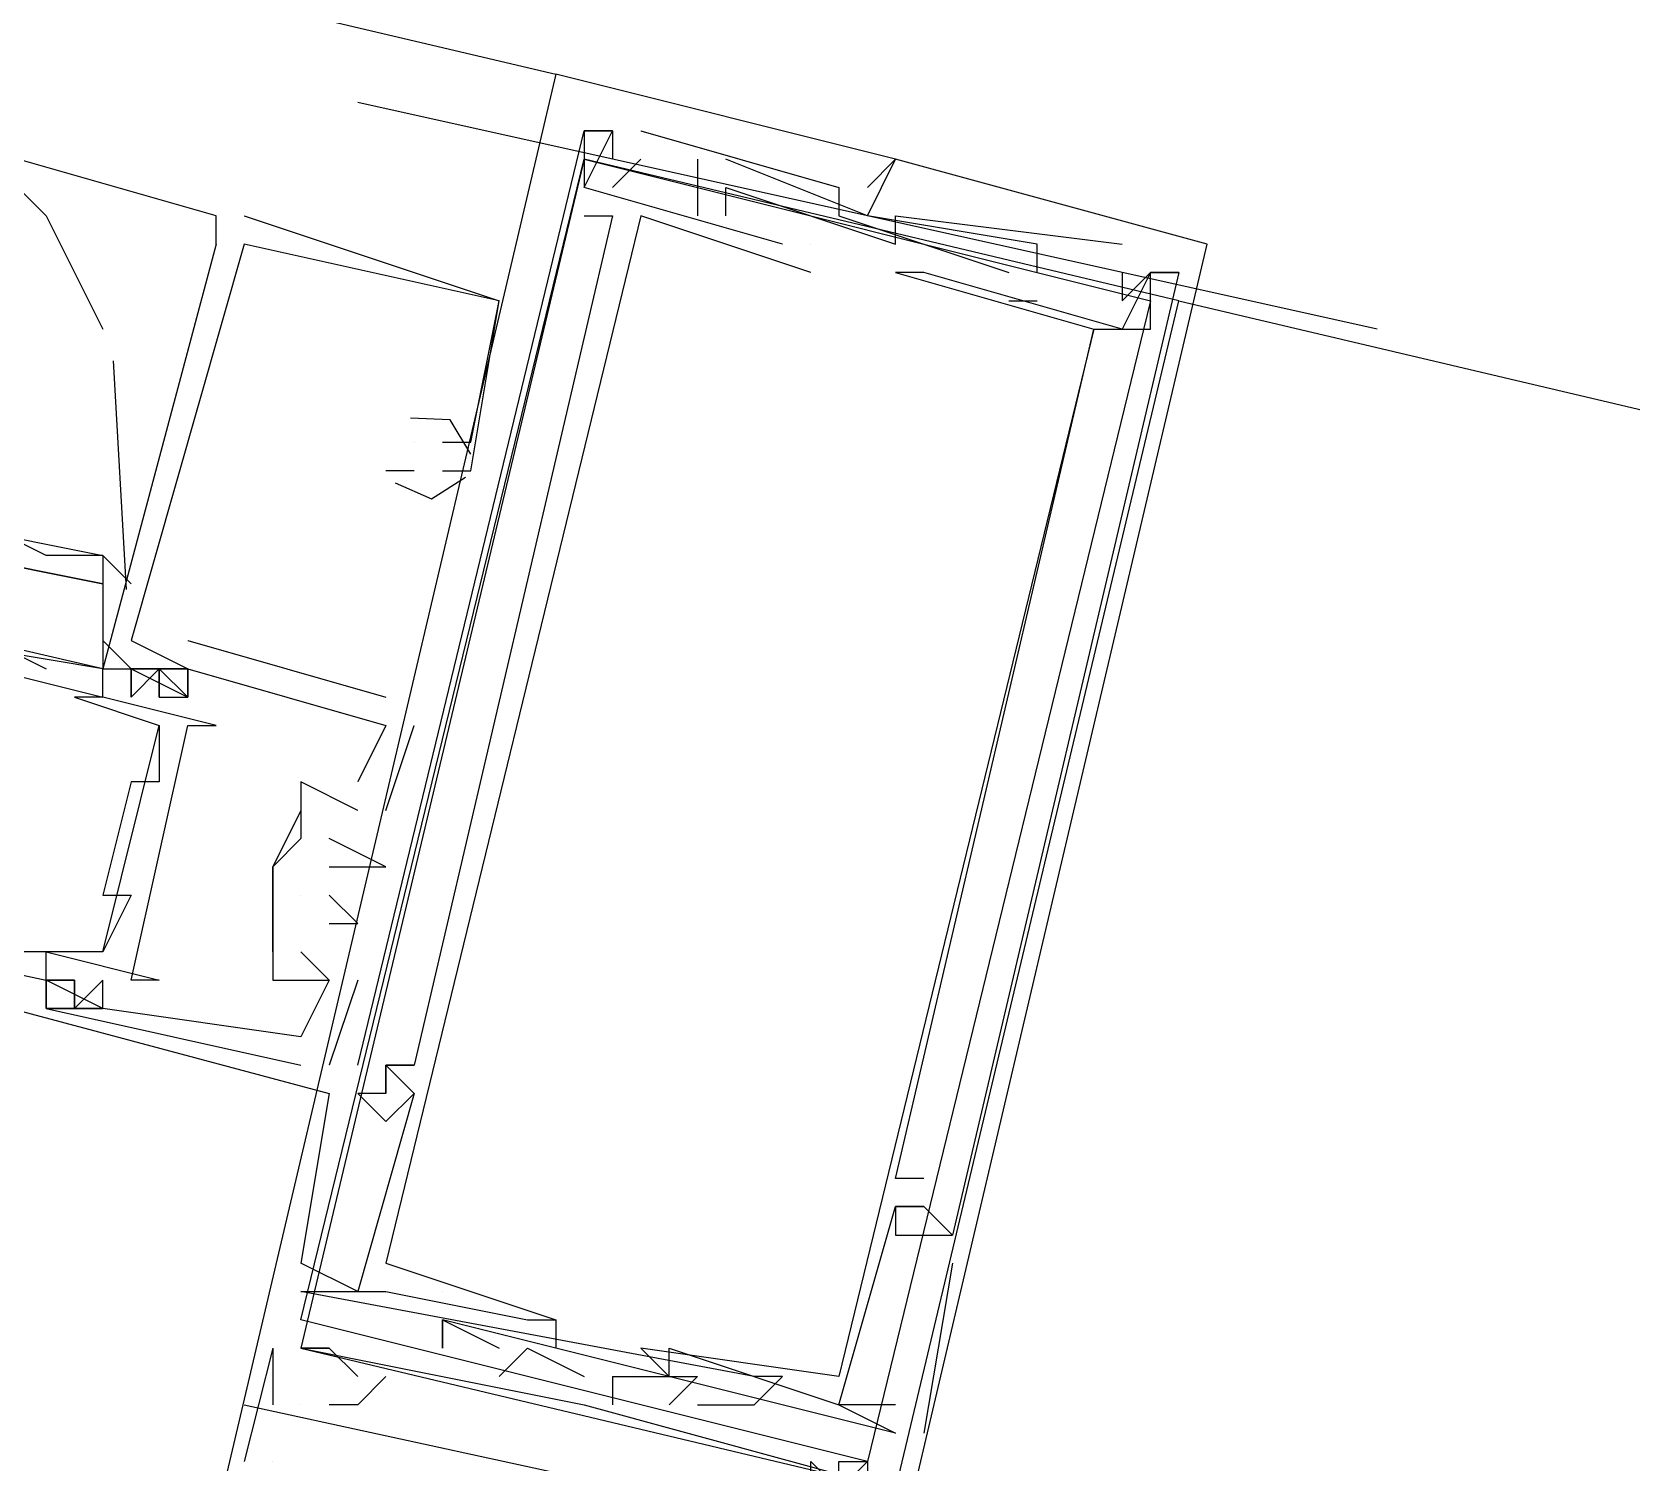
# Model space of a CAD drawing. Header units: feet. Extents: x -84 to 198, y -22 to 181.
# Drawn here: x 116.593 to 117.347, y 93.218 to 93.891 of the extents above; entities that cross this region are included whole.
import ezdxf

# ---------------------------------------------------------------- set-up
doc = ezdxf.new("R2010")
doc.units = ezdxf.units.FT
doc.layers.add('A-LINEA', color=7, linetype='CONTINUOUS')

msp = doc.modelspace()

# ---------------------------------------------------------------- linework, layer by layer
at = {"layer": 'A-LINEA'}
for p, q in [((108.5333, 95.8311), (116.84, 93.8711)), ((116.84, 93.8711), (116.84, 93.8711)), ((116.84, 93.8711), (116.84, 93.8711)), ((116.84, 93.8711), (116.84, 93.8711)), ((117.2267, 93.7511), (116.7467, 93.8578)), ((116.8533, 93.8444), (116.8533, 93.8444)), ((116.8533, 93.8444), (116.8533, 93.8444)), ((116.8533, 93.8444), (116.8533, 93.8444)), ((116.8533, 93.8444), (116.8533, 93.8444)), ((116.8533, 93.8444), (116.8533, 93.8444)), ((116.8533, 93.8444), (116.8533, 93.8444)), ((116.8667, 93.8444), (116.8667, 93.8444)), ((116.8667, 93.8444), (116.8667, 93.8444)), ((116.8667, 93.8444), (116.8667, 93.8444)), ((116.8667, 93.8444), (116.8667, 93.8444)), ((116.8667, 93.8444), (116.8667, 93.8444)), ((116.8667, 93.8444), (116.8667, 93.8444)), ((116.88, 93.8444), (116.88, 93.8444)), ((116.88, 93.8444), (116.88, 93.8444)), ((116.88, 93.8444), (116.88, 93.8444)), ((116.68, 93.8044), (116.5867, 93.8311)), ((116.8533, 93.8311), (116.8533, 93.8311)), ((116.8533, 93.8311), (116.8533, 93.8311)), ((116.8533, 93.8311), (116.8533, 93.8311)), ((116.8667, 93.8178), (116.88, 93.8311)), ((116.8667, 93.8311), (116.8667, 93.8311)), ((116.8667, 93.8178), (116.88, 93.8311)), ((116.8667, 93.8311), (116.8667, 93.8311)), ((116.8667, 93.8178), (116.88, 93.8311)), ((116.8667, 93.8311), (116.8667, 93.8311)), ((116.88, 93.8311), (116.88, 93.8311)), ((116.88, 93.8311), (116.88, 93.8311)), ((116.88, 93.8311), (116.88, 93.8311)), ((116.9067, 93.8311), (116.9067, 93.8044)), ((116.9067, 93.8311), (116.9067, 93.8311)), ((116.9067, 93.8311), (116.9067, 93.8044)), ((116.9067, 93.8311), (116.9067, 93.8311)), ((116.9067, 93.8311), (116.9067, 93.8044)), ((116.9067, 93.8311), (116.9067, 93.8311)), ((116.9867, 93.8044), (116.92, 93.8311)), ((116.92, 93.8311), (116.92, 93.8311)), ((116.9867, 93.8044), (116.92, 93.8311)), ((116.92, 93.8311), (116.92, 93.8311)), ((116.9867, 93.8044), (116.92, 93.8311)), ((116.92, 93.8311), (116.92, 93.8311)), ((117, 93.8311), (117, 93.8311)), ((117, 93.8311), (117, 93.8311)), ((117, 93.8311), (117, 93.8311)), ((117, 93.8311), (117, 93.8311)), ((117, 93.8311), (117, 93.8311)), ((117, 93.8311), (117, 93.8311)), ((116.8533, 93.8178), (116.8533, 93.8178)), ((116.8533, 93.8178), (116.8533, 93.8178)), ((116.8533, 93.8178), (116.8533, 93.8178)), ((116.8533, 93.8178), (116.8533, 93.8178)), ((116.8533, 93.8178), (116.8533, 93.8178)), ((116.8533, 93.8178), (116.8533, 93.8178)), ((116.8667, 93.8178), (116.8667, 93.8178)), ((116.8667, 93.8178), (116.8667, 93.8178)), ((116.8667, 93.8178), (116.8667, 93.8178)), ((116.92, 93.8178), (116.92, 93.8178)), ((116.92, 93.8178), (116.92, 93.8178)), ((116.92, 93.8178), (116.92, 93.8178)), ((116.9733, 93.8178), (116.9733, 93.8178)), ((116.9733, 93.8178), (116.9733, 93.8178)), ((116.9733, 93.8178), (116.9733, 93.8178)), ((116.9867, 93.8178), (116.9867, 93.8178)), ((116.9867, 93.8178), (116.9867, 93.8178)), ((116.9867, 93.8178), (116.9867, 93.8178)), ((116.68, 93.7911), (116.68, 93.8044)), ((116.68, 93.7911), (116.68, 93.8044)), ((116.68, 93.7911), (116.68, 93.8044)), ((116.6933, 93.8044), (116.8133, 93.7644)), ((116.6933, 93.8044), (116.6933, 93.8044)), ((116.6933, 93.8044), (116.8133, 93.7644)), ((116.6933, 93.8044), (116.6933, 93.8044)), ((116.6933, 93.8044), (116.8133, 93.7644)), ((116.6933, 93.8044), (116.6933, 93.8044)), ((116.8533, 93.8044), (116.8533, 93.8044)), ((116.8533, 93.8044), (116.8533, 93.8044)), ((116.8533, 93.8044), (116.8533, 93.8044)), ((116.8667, 93.8044), (116.8667, 93.8044)), ((116.8667, 93.8044), (116.8667, 93.8044)), ((116.8667, 93.8044), (116.8667, 93.8044)), ((116.88, 93.8044), (116.88, 93.8044)), ((116.88, 93.8044), (116.88, 93.8044)), ((116.88, 93.8044), (116.88, 93.8044)), ((116.9067, 93.8044), (116.9067, 93.8044)), ((116.9067, 93.8044), (116.9067, 93.8044)), ((116.9067, 93.8044), (116.9067, 93.8044)), ((116.92, 93.8044), (116.92, 93.8044)), ((116.92, 93.8044), (116.92, 93.8044)), ((116.92, 93.8044), (116.92, 93.8044)), ((116.9733, 93.8044), (116.9733, 93.8044)), ((116.9733, 93.8044), (116.9733, 93.8044)), ((116.9733, 93.8044), (116.9733, 93.8044)), ((116.9867, 93.8044), (116.9867, 93.8044)), ((116.9867, 93.8044), (116.9867, 93.8044)), ((116.9867, 93.8044), (116.9867, 93.8044)), ((116.9867, 93.8044), (116.9867, 93.8044)), ((116.9867, 93.8044), (116.9867, 93.8044)), ((116.9867, 93.8044), (116.9867, 93.8044)), ((117, 93.8044), (117, 93.8044)), ((117, 93.8044), (117, 93.8044)), ((117, 93.8044), (117, 93.8044)), ((116.68, 93.7911), (116.68, 93.7911)), ((116.68, 93.7911), (116.68, 93.7911)), ((116.68, 93.7911), (116.68, 93.7911)), ((116.6933, 93.7911), (116.6933, 93.7911)), ((116.6933, 93.7911), (116.6933, 93.7911)), ((116.6933, 93.7911), (116.6933, 93.7911)), ((116.6933, 93.7911), (116.6933, 93.7911)), ((116.6933, 93.7911), (116.6933, 93.7911)), ((116.6933, 93.7911), (116.6933, 93.7911)), ((116.9467, 93.7911), (116.9467, 93.7911)), ((116.9467, 93.7911), (116.9467, 93.7911)), ((116.9467, 93.7911), (116.9467, 93.7911)), ((116.96, 93.7911), (116.96, 93.7911)), ((116.96, 93.7911), (116.96, 93.7911)), ((116.96, 93.7911), (116.96, 93.7911)), ((116.96, 93.7911), (116.96, 93.7911)), ((116.96, 93.7911), (116.96, 93.7911)), ((116.96, 93.7911), (116.96, 93.7911)), ((117, 93.7911), (117, 93.7911)), ((117, 93.7911), (117, 93.7911)), ((117, 93.7911), (117, 93.7911)), ((117.0667, 93.7911), (117.0667, 93.7911)), ((117.0667, 93.7911), (117.0667, 93.7911)), ((117.0667, 93.7911), (117.0667, 93.7911)), ((117.1067, 93.7911), (117.1067, 93.7911)), ((117.1067, 93.7911), (117.1067, 93.7911)), ((117.1067, 93.7911), (117.1067, 93.7911)), ((117.1467, 93.7911), (117.1467, 93.7911)), ((117.1467, 93.7911), (117.1467, 93.7911)), ((117.1467, 93.7911), (117.1467, 93.7911)), ((116.96, 93.7778), (116.96, 93.7778)), ((116.96, 93.7778), (116.96, 93.7778)), ((116.96, 93.7778), (116.96, 93.7778)), ((117, 93.7778), (117, 93.7778)), ((117, 93.7778), (117, 93.7778)), ((117, 93.7778), (117, 93.7778)), ((117, 93.7778), (117, 93.7778)), ((117, 93.7778), (117, 93.7778)), ((117, 93.7778), (117, 93.7778)), ((117.0133, 93.7778), (117.0133, 93.7778)), ((117.0133, 93.7778), (117.0133, 93.7778)), ((117.0133, 93.7778), (117.0133, 93.7778)), ((117.0133, 93.7778), (117.0133, 93.7778)), ((117.0133, 93.7778), (117.0133, 93.7778)), ((117.0133, 93.7778), (117.0133, 93.7778)), ((117.0533, 93.7778), (117.0533, 93.7778)), ((117.0533, 93.7778), (117.0533, 93.7778)), ((117.0533, 93.7778), (117.0533, 93.7778)), ((117.0667, 93.7778), (117.0667, 93.7778)), ((117.0667, 93.7778), (117.0667, 93.7778)), ((117.0667, 93.7778), (117.0667, 93.7778)), ((117.1067, 93.7778), (117.1067, 93.7778)), ((117.1067, 93.7778), (117.1067, 93.7778)), ((117.1067, 93.7778), (117.1067, 93.7778)), ((117.12, 93.7778), (117.12, 93.7778)), ((117.12, 93.7778), (117.12, 93.7778)), ((117.12, 93.7778), (117.12, 93.7778)), ((117.12, 93.7778), (117.12, 93.7778)), ((117.12, 93.7778), (117.12, 93.7778)), ((117.12, 93.7778), (117.12, 93.7778)), ((117.12, 93.7778), (117.12, 93.7778)), ((117.12, 93.7778), (117.12, 93.7778)), ((117.12, 93.7778), (117.12, 93.7778)), ((117.12, 93.7778), (117.12, 93.7778)), ((117.12, 93.7778), (117.12, 93.7778)), ((117.12, 93.7778), (117.12, 93.7778)), ((117.12, 93.7778), (117.12, 93.7778)), ((117.12, 93.7778), (117.12, 93.7778)), ((117.12, 93.7778), (117.12, 93.7778)), ((117.1333, 93.7778), (117.1333, 93.7778)), ((117.1333, 93.7778), (117.1333, 93.7778)), ((117.1333, 93.7778), (117.1333, 93.7778)), ((117.1333, 93.7778), (117.1333, 93.7778)), ((117.1333, 93.7778), (117.1333, 93.7778)), ((117.1333, 93.7778), (117.1333, 93.7778)), ((117.1333, 93.7778), (117.1333, 93.7778)), ((117.1333, 93.7778), (117.1333, 93.7778)), ((117.1333, 93.7778), (117.1333, 93.7778)), ((116.8133, 93.7644), (116.8133, 93.7644)), ((116.8133, 93.7644), (116.8133, 93.7644)), ((116.8133, 93.7644), (116.8133, 93.7644)), ((116.8133, 93.7644), (116.8133, 93.7644)), ((116.8133, 93.7644), (116.8133, 93.7644)), ((116.8133, 93.7644), (116.8133, 93.7644)), ((117.0533, 93.7644), (117.0667, 93.7644)), ((117.0533, 93.7644), (117.0533, 93.7644)), ((117.0533, 93.7644), (117.0667, 93.7644)), ((117.0533, 93.7644), (117.0533, 93.7644)), ((117.0533, 93.7644), (117.0667, 93.7644)), ((117.0533, 93.7644), (117.0533, 93.7644)), ((117.0667, 93.7644), (117.0667, 93.7644)), ((117.0667, 93.7644), (117.0667, 93.7644)), ((117.0667, 93.7644), (117.0667, 93.7644)), ((117.1067, 93.7644), (117.1067, 93.7644)), ((117.1067, 93.7644), (117.1067, 93.7644)), ((117.1067, 93.7644), (117.1067, 93.7644)), ((117.1333, 93.7644), (121.0933, 92.8311)), ((117.0933, 93.7511), (117.0933, 93.7511)), ((117.0933, 93.7511), (117.0933, 93.7511)), ((117.0933, 93.7511), (117.0933, 93.7511)), ((117.0933, 93.7511), (117.0933, 93.7511)), ((117.0933, 93.7511), (117.0933, 93.7511)), ((117.0933, 93.7511), (117.0933, 93.7511)), ((117.0933, 93.7511), (117.0933, 93.7511)), ((117.0933, 93.7511), (117.0933, 93.7511)), ((117.0933, 93.7511), (117.0933, 93.7511)), ((117.0933, 93.7511), (117.0933, 93.7511)), ((117.0933, 93.7511), (117.0933, 93.7511)), ((117.0933, 93.7511), (117.0933, 93.7511)), ((117.1067, 93.7511), (117.1067, 93.7511)), ((117.1067, 93.7511), (117.1067, 93.7511)), ((117.1067, 93.7511), (117.1067, 93.7511)), ((117.1067, 93.7511), (117.1067, 93.7511)), ((117.1067, 93.7511), (117.1067, 93.7511)), ((117.1067, 93.7511), (117.1067, 93.7511)), ((117.12, 93.7511), (117.12, 93.7511)), ((117.12, 93.7511), (117.12, 93.7511)), ((117.12, 93.7511), (117.12, 93.7511)), ((117.12, 93.7511), (117.12, 93.7511)), ((117.12, 93.7511), (117.12, 93.7511)), ((117.12, 93.7511), (117.12, 93.7511)), ((116.6379, 93.6284), (116.6317, 93.7361)), ((116.7733, 93.6978), (116.7733, 93.6978)), ((116.7733, 93.6978), (116.7733, 93.6978)), ((116.7733, 93.6978), (116.7733, 93.6978)), ((116.7867, 93.6978), (116.7867, 93.6978)), ((116.7867, 93.6978), (116.7867, 93.6978)), ((116.7867, 93.6978), (116.7867, 93.6978)), ((116.8, 93.6978), (116.8, 93.6978)), ((116.8, 93.6978), (116.8, 93.6978)), ((116.8, 93.6978), (116.8, 93.6978)), ((116.7733, 93.6844), (116.76, 93.6844)), ((116.76, 93.6844), (116.76, 93.6844)), ((116.7733, 93.6844), (116.76, 93.6844)), ((116.76, 93.6844), (116.76, 93.6844)), ((116.7733, 93.6844), (116.76, 93.6844)), ((116.76, 93.6844), (116.76, 93.6844)), ((116.7733, 93.6844), (116.7733, 93.6844)), ((116.7733, 93.6844), (116.7733, 93.6844)), ((116.7733, 93.6844), (116.7733, 93.6844)), ((116.7867, 93.6844), (116.7867, 93.6844)), ((116.7867, 93.6844), (116.7867, 93.6844)), ((116.7867, 93.6844), (116.7867, 93.6844)), ((116.8, 93.6844), (116.8, 93.6844)), ((116.8, 93.6844), (116.8, 93.6844)), ((116.8, 93.6844), (116.8, 93.6844)), ((116.64, 93.6311), (116.6267, 93.6444)), ((116.6267, 93.5911), (116.4533, 93.6311)), ((116.6267, 93.5911), (116.5467, 93.6044)), ((116.5733, 93.6044), (116.6, 93.5911)), ((116.64, 93.5911), (116.6267, 93.6044)), ((116.64, 93.6044), (116.64, 93.6044)), ((116.64, 93.6044), (116.64, 93.6044)), ((116.64, 93.6044), (116.64, 93.6044)), ((116.6667, 93.6044), (116.76, 93.5778)), ((116.6667, 93.6044), (116.6667, 93.6044)), ((116.6667, 93.6044), (116.76, 93.5778)), ((116.6667, 93.6044), (116.6667, 93.6044)), ((116.6667, 93.6044), (116.76, 93.5778)), ((116.6667, 93.6044), (116.6667, 93.6044)), ((116.6267, 93.5911), (116.6267, 93.5911)), ((116.6267, 93.5911), (116.6267, 93.5911)), ((116.6267, 93.5911), (116.6267, 93.5911)), ((116.6267, 93.5911), (116.6267, 93.5911)), ((116.64, 93.5911), (116.64, 93.5778)), ((116.64, 93.5911), (116.64, 93.5911)), ((116.64, 93.5911), (116.64, 93.5778)), ((116.64, 93.5911), (116.64, 93.5911)), ((116.64, 93.5911), (116.64, 93.5778)), ((116.64, 93.5911), (116.64, 93.5911)), ((116.6533, 93.5911), (116.6533, 93.5911)), ((116.6533, 93.5911), (116.6533, 93.5911)), ((116.6533, 93.5911), (116.6533, 93.5911)), ((116.6667, 93.5911), (116.6667, 93.5911)), ((116.6667, 93.5911), (116.6667, 93.5911)), ((116.6667, 93.5911), (116.6667, 93.5911)), ((116.6667, 93.5911), (116.6667, 93.5911)), ((116.6667, 93.5911), (116.6667, 93.5911)), ((116.6667, 93.5911), (116.6667, 93.5911)), ((116.6667, 93.5911), (116.6667, 93.5911)), ((116.6667, 93.5911), (116.6667, 93.5911)), ((116.6667, 93.5911), (116.6667, 93.5911)), ((116.6133, 93.5778), (116.6133, 93.5778)), ((116.6267, 93.5778), (116.6267, 93.5778)), ((116.6267, 93.5778), (116.6267, 93.5778)), ((116.6533, 93.5778), (116.6533, 93.5778)), ((116.6533, 93.5778), (116.6533, 93.5778)), ((116.6533, 93.5778), (116.6533, 93.5778)), ((116.6533, 93.5778), (116.6533, 93.5778)), ((116.6533, 93.5778), (116.6533, 93.5778)), ((116.6533, 93.5778), (116.6533, 93.5778)), ((116.6667, 93.5778), (116.6667, 93.5778)), ((116.6667, 93.5778), (116.6667, 93.5778)), ((116.6667, 93.5778), (116.6667, 93.5778)), ((116.6667, 93.5778), (116.6667, 93.5778)), ((116.6667, 93.5778), (116.6667, 93.5778)), ((116.6667, 93.5778), (116.6667, 93.5778)), ((116.76, 93.5778), (116.76, 93.5778)), ((116.76, 93.5778), (116.76, 93.5778)), ((116.76, 93.5778), (116.76, 93.5778)), ((116.6267, 93.4578), (116.6533, 93.5644)), ((116.6267, 93.4578), (116.6533, 93.5644)), ((116.6267, 93.4578), (116.6533, 93.5644)), ((116.6533, 93.5644), (116.6533, 93.5644)), ((116.6667, 93.5644), (116.6667, 93.5644)), ((116.68, 93.5644), (116.68, 93.5644)), ((116.76, 93.5644), (116.76, 93.5644)), ((116.76, 93.5644), (116.76, 93.5644)), ((116.76, 93.5644), (116.76, 93.5644)), ((116.76, 93.5644), (116.76, 93.5644)), ((116.76, 93.5644), (116.76, 93.5644)), ((116.76, 93.5644), (116.76, 93.5644)), ((116.7733, 93.5644), (116.7733, 93.5644)), ((116.7733, 93.5644), (116.7733, 93.5644)), ((116.7733, 93.5644), (116.7733, 93.5644)), ((116.6533, 93.5511), (116.6533, 93.5511)), ((116.64, 93.5378), (116.64, 93.5378)), ((116.6533, 93.5378), (116.6533, 93.5378)), ((116.72, 93.5378), (116.72, 93.5378)), ((116.72, 93.5378), (116.72, 93.5378)), ((116.72, 93.5378), (116.72, 93.5378)), ((116.7467, 93.5378), (116.7467, 93.5378)), ((116.7467, 93.5378), (116.7467, 93.5378)), ((116.7467, 93.5378), (116.7467, 93.5378)), ((116.72, 93.5244), (116.72, 93.5244)), ((116.72, 93.5244), (116.72, 93.5111)), ((116.72, 93.5244), (116.72, 93.5244)), ((116.72, 93.5244), (116.72, 93.5244)), ((116.7467, 93.5244), (116.7467, 93.5244)), ((116.7467, 93.5244), (116.7467, 93.5244)), ((116.7467, 93.5244), (116.7467, 93.5244)), ((116.7467, 93.5244), (116.7467, 93.5244)), ((116.7467, 93.5244), (116.7467, 93.5244)), ((116.7467, 93.5244), (116.7467, 93.5244)), ((116.7467, 93.5244), (116.7467, 93.5244)), ((116.7467, 93.5244), (116.7467, 93.5244)), ((116.7467, 93.5244), (116.7467, 93.5244)), ((116.76, 93.5244), (116.76, 93.5244)), ((116.76, 93.5244), (116.76, 93.5244)), ((116.76, 93.5244), (116.76, 93.5244)), ((116.7333, 93.5111), (116.7333, 93.5111)), ((116.7333, 93.5111), (116.7333, 93.5111)), ((116.7333, 93.5111), (116.7333, 93.5111)), ((116.3333, 93.4978), (116.7333, 93.3911)), ((116.7067, 93.4978), (116.7067, 93.4978)), ((116.7067, 93.4978), (116.7067, 93.4978)), ((116.7067, 93.4978), (116.7067, 93.4978)), ((116.7067, 93.4978), (116.7067, 93.4978)), ((116.7067, 93.4978), (116.7067, 93.4978)), ((116.7333, 93.4978), (116.7333, 93.4978)), ((116.7333, 93.4978), (116.7333, 93.4978)), ((116.7333, 93.4978), (116.7333, 93.4978)), ((116.7467, 93.4978), (116.7467, 93.4978)), ((116.7467, 93.4978), (116.7467, 93.4978)), ((116.7467, 93.4978), (116.7467, 93.4978)), ((116.76, 93.4978), (116.76, 93.4978)), ((116.76, 93.4978), (116.76, 93.4978)), ((116.76, 93.4978), (116.76, 93.4978)), ((116.6267, 93.4844), (116.6267, 93.4844)), ((116.64, 93.4844), (116.64, 93.4844)), ((116.72, 93.4844), (116.72, 93.4844)), ((116.72, 93.4844), (116.72, 93.4844)), ((116.72, 93.4844), (116.72, 93.4844)), ((116.7333, 93.4844), (116.7333, 93.4844)), ((116.7333, 93.4844), (116.7333, 93.4844)), ((116.7333, 93.4844), (116.7333, 93.4844)), ((116.7067, 93.4711), (116.7067, 93.4711)), ((116.7067, 93.4711), (116.7067, 93.4711)), ((116.7067, 93.4711), (116.7067, 93.4711)), ((116.7333, 93.4711), (116.7333, 93.4711)), ((116.7333, 93.4711), (116.7333, 93.4711)), ((116.7333, 93.4711), (116.7333, 93.4711)), ((116.7467, 93.4711), (116.7467, 93.4711)), ((116.7467, 93.4711), (116.7467, 93.4711)), ((116.7467, 93.4711), (116.7467, 93.4711)), ((116.6, 93.4578), (116.6, 93.4578)), ((116.6267, 93.4578), (116.6267, 93.4578)), ((116.72, 93.4578), (116.72, 93.4578)), ((116.72, 93.4578), (116.72, 93.4578)), ((116.72, 93.4578), (116.72, 93.4578)), ((116.6, 93.4444), (116.6, 93.4444)), ((116.6, 93.4444), (116.6, 93.4444)), ((116.6, 93.4444), (116.6, 93.4444)), ((116.6, 93.4444), (116.6, 93.4444)), ((116.6, 93.4444), (116.6, 93.4444)), ((116.6, 93.4444), (116.6, 93.4444)), ((116.6, 93.4444), (116.6, 93.4444)), ((116.6133, 93.4444), (116.6, 93.4444)), ((116.6133, 93.4444), (116.6133, 93.4444)), ((116.6133, 93.4444), (116.6133, 93.4444)), ((116.6133, 93.4444), (116.6133, 93.4444)), ((116.6133, 93.4444), (116.6133, 93.4444)), ((116.6267, 93.4311), (116.6267, 93.4444)), ((116.6267, 93.4311), (116.6267, 93.4444)), ((116.64, 93.4444), (116.64, 93.4444)), ((116.6533, 93.4444), (116.6533, 93.4444)), ((116.7067, 93.4444), (116.7067, 93.4444)), ((116.7067, 93.4444), (116.7067, 93.4444)), ((116.7067, 93.4444), (116.7067, 93.4444)), ((116.72, 93.4444), (116.72, 93.4444)), ((116.72, 93.4444), (116.72, 93.4444)), ((116.72, 93.4444), (116.72, 93.4444)), ((116.7467, 93.4444), (116.7333, 93.4044)), ((116.7333, 93.4444), (116.7333, 93.4444)), ((116.7333, 93.4444), (116.7333, 93.4444)), ((116.7467, 93.4444), (116.7333, 93.4044)), ((116.7333, 93.4444), (116.7333, 93.4444)), ((116.7333, 93.4444), (116.7333, 93.4444)), ((116.7467, 93.4444), (116.7333, 93.4044)), ((116.7333, 93.4444), (116.7333, 93.4444)), ((116.7333, 93.4444), (116.7333, 93.4444)), ((116.7467, 93.4444), (116.7467, 93.4444)), ((116.7467, 93.4444), (116.7467, 93.4444)), ((116.7467, 93.4444), (116.7467, 93.4444)), ((116.6, 93.4311), (116.6, 93.4311)), ((116.6, 93.4311), (116.6, 93.4311)), ((116.6, 93.4311), (116.6, 93.4311)), ((116.6, 93.4311), (116.6, 93.4311)), ((116.6, 93.4311), (116.6, 93.4311)), ((116.6, 93.4311), (116.6, 93.4311)), ((116.6267, 93.4311), (116.6267, 93.4311)), ((116.6267, 93.4311), (116.6267, 93.4311)), ((116.6267, 93.4311), (116.6267, 93.4311)), ((116.6267, 93.4311), (116.6267, 93.4311)), ((116.72, 93.4178), (116.72, 93.4178)), ((116.72, 93.4178), (116.72, 93.4178)), ((116.72, 93.4178), (116.72, 93.4178)), ((116.72, 93.4044), (116.72, 93.4044)), ((116.72, 93.4044), (116.72, 93.4044)), ((116.72, 93.4044), (116.72, 93.4044)), ((116.7333, 93.4044), (116.7333, 93.4044)), ((116.7333, 93.4044), (116.7333, 93.4044)), ((116.7333, 93.4044), (116.7333, 93.4044)), ((116.7467, 93.4044), (116.7467, 93.4044)), ((116.7467, 93.4044), (116.7467, 93.4044)), ((116.7467, 93.4044), (116.7467, 93.4044)), ((116.76, 93.4044), (116.76, 93.4044)), ((116.76, 93.4044), (116.76, 93.4044)), ((116.76, 93.4044), (116.76, 93.4044)), ((116.76, 93.4044), (116.76, 93.4044)), ((116.76, 93.4044), (116.76, 93.4044)), ((116.76, 93.4044), (116.76, 93.4044)), ((116.76, 93.4044), (116.76, 93.4044)), ((116.76, 93.4044), (116.76, 93.4044)), ((116.76, 93.4044), (116.76, 93.4044)), ((116.7733, 93.4044), (116.7733, 93.4044)), ((116.7733, 93.4044), (116.7733, 93.4044)), ((116.7733, 93.4044), (116.7733, 93.4044)), ((116.7333, 93.3911), (116.72, 93.3111)), ((116.7333, 93.3911), (116.72, 93.3111)), ((116.7333, 93.3911), (116.72, 93.3111)), ((116.7333, 93.3911), (116.7333, 93.3911)), ((116.7333, 93.3911), (116.7333, 93.3911)), ((116.7333, 93.3911), (116.7333, 93.3911)), ((116.7467, 93.3911), (116.7467, 93.3911)), ((116.7467, 93.3911), (116.7467, 93.3911)), ((116.7467, 93.3911), (116.7467, 93.3911)), ((116.7467, 93.3911), (116.7467, 93.3911)), ((116.7467, 93.3911), (116.7467, 93.3911)), ((116.7467, 93.3911), (116.7467, 93.3911)), ((116.76, 93.3911), (116.76, 93.3911)), ((116.76, 93.3911), (116.76, 93.3911)), ((116.76, 93.3911), (116.76, 93.3911)), ((116.76, 93.3911), (116.76, 93.3911)), ((116.76, 93.3911), (116.76, 93.3911)), ((116.76, 93.3911), (116.76, 93.3911)), ((116.7733, 93.3911), (116.7733, 93.3911)), ((116.7733, 93.3911), (116.7733, 93.3911)), ((116.7733, 93.3911), (116.7733, 93.3911)), ((116.7733, 93.3911), (116.7733, 93.3911)), ((116.7733, 93.3911), (116.7733, 93.3911)), ((116.7733, 93.3911), (116.7733, 93.3911)), ((116.76, 93.3778), (116.76, 93.3778)), ((116.76, 93.3778), (116.76, 93.3778)), ((116.76, 93.3778), (116.76, 93.3778)), ((117, 93.3511), (117, 93.3511)), ((117.0133, 93.3511), (117, 93.3511)), ((117, 93.3511), (117, 93.3511)), ((117.0133, 93.3511), (117, 93.3511)), ((117, 93.3511), (117, 93.3511)), ((117.0133, 93.3511), (117, 93.3511)), ((117, 93.3511), (117, 93.3511)), ((117.0133, 93.3511), (117, 93.3511)), ((117, 93.3511), (117, 93.3511)), ((117.0133, 93.3511), (117, 93.3511)), ((117, 93.3511), (117, 93.3511)), ((117.0133, 93.3511), (117, 93.3511)), ((117.0133, 93.3511), (117.0133, 93.3511)), ((117.0133, 93.3511), (117.0133, 93.3511)), ((117.0133, 93.3511), (117.0133, 93.3511)), ((117.0133, 93.3511), (117.0133, 93.3511)), ((117.0133, 93.3511), (117.0133, 93.3511)), ((117.0133, 93.3511), (117.0133, 93.3511)), ((117, 93.3378), (117, 93.3378)), ((117, 93.3378), (117, 93.3378)), ((117, 93.3378), (117, 93.3378)), ((117, 93.3378), (117, 93.3378)), ((117, 93.3378), (117, 93.3378)), ((117, 93.3378), (117, 93.3378)), ((117, 93.3378), (117, 93.3378)), ((117, 93.3378), (117, 93.3378)), ((117, 93.3378), (117, 93.3378)), ((117.0133, 93.3378), (117.0133, 93.3378)), ((117.0133, 93.3378), (117.0133, 93.3378)), ((117.0133, 93.3378), (117.0133, 93.3378)), ((117.0133, 93.3378), (117.0133, 93.3378)), ((117.0133, 93.3378), (117.0133, 93.3378)), ((117.0133, 93.3378), (117.0133, 93.3378)), ((117.0133, 93.3378), (117.0133, 93.3378)), ((117.0133, 93.3378), (117.0133, 93.3378)), ((117.0133, 93.3378), (117.0133, 93.3378)), ((117, 93.3244), (117, 93.3244)), ((117, 93.3244), (117, 93.3244)), ((117, 93.3244), (117, 93.3244)), ((117.0267, 93.3244), (117.0267, 93.3244)), ((117.0267, 93.3244), (117.0267, 93.3244)), ((117.0267, 93.3244), (117.0267, 93.3244)), ((117.0267, 93.3244), (117.0267, 93.3244)), ((117.0267, 93.3244), (117.0267, 93.3244)), ((117.0267, 93.3244), (117.0267, 93.3244)), ((116.7467, 93.2978), (116.72, 93.3111)), ((116.72, 93.3111), (116.72, 93.3111)), ((116.72, 93.3111), (116.72, 93.3111)), ((116.7467, 93.2978), (116.72, 93.3111)), ((116.72, 93.3111), (116.72, 93.3111)), ((116.72, 93.3111), (116.72, 93.3111)), ((116.7467, 93.2978), (116.72, 93.3111)), ((116.72, 93.3111), (116.72, 93.3111)), ((116.72, 93.3111), (116.72, 93.3111)), ((116.76, 93.3111), (116.76, 93.3111)), ((116.76, 93.3111), (116.76, 93.3111)), ((116.76, 93.3111), (116.76, 93.3111)), ((117.0267, 93.3111), (117.0133, 93.2311)), ((117.0267, 93.3111), (117.0133, 93.2311)), ((117.0267, 93.3111), (117.0133, 93.2311)), ((117.0267, 93.3111), (117.0267, 93.3111)), ((117.0267, 93.3111), (117.0267, 93.3111)), ((117.0267, 93.3111), (117.0267, 93.3111)), ((116.72, 93.2978), (116.72, 93.2978)), ((116.72, 93.2978), (116.72, 93.2978)), ((116.72, 93.2978), (116.72, 93.2978)), ((116.72, 93.2978), (116.72, 93.2978)), ((116.72, 93.2978), (116.72, 93.2978)), ((116.72, 93.2978), (116.72, 93.2978)), ((116.7467, 93.2978), (116.7467, 93.2978)), ((116.7467, 93.2978), (116.7467, 93.2978)), ((116.7467, 93.2978), (116.7467, 93.2978)), ((116.76, 93.2978), (116.76, 93.2978)), ((116.76, 93.2978), (116.76, 93.2978)), ((116.76, 93.2978), (116.76, 93.2978)), ((116.7867, 93.2978), (116.7867, 93.2978)), ((116.7867, 93.2978), (116.7867, 93.2978)), ((116.7867, 93.2978), (116.7867, 93.2978)), ((116.7867, 93.2978), (116.7867, 93.2978)), ((116.7867, 93.2978), (116.7867, 93.2978)), ((116.7867, 93.2978), (116.7867, 93.2978)), ((117, 93.2311), (116.7867, 93.2844)), ((116.7867, 93.2844), (116.7867, 93.2844)), ((116.7867, 93.2844), (116.7867, 93.2844)), ((116.7867, 93.2844), (116.7867, 93.2844)), ((117, 93.2311), (116.7867, 93.2844)), ((116.7867, 93.2844), (116.7867, 93.2844)), ((116.7867, 93.2844), (116.7867, 93.2844)), ((116.7867, 93.2844), (116.7867, 93.2844)), ((117, 93.2311), (116.7867, 93.2844)), ((116.7867, 93.2844), (116.7867, 93.2844)), ((116.7867, 93.2844), (116.7867, 93.2844)), ((116.7867, 93.2844), (116.7867, 93.2844)), ((116.8267, 93.2844), (116.8267, 93.2844)), ((116.8267, 93.2844), (116.8267, 93.2844)), ((116.8267, 93.2844), (116.8267, 93.2844)), ((116.8267, 93.2844), (116.8267, 93.2844)), ((116.8267, 93.2844), (116.8267, 93.2844)), ((116.8267, 93.2844), (116.8267, 93.2844)), ((116.84, 93.2844), (116.84, 93.2844)), ((116.84, 93.2844), (116.84, 93.2844)), ((116.84, 93.2844), (116.84, 93.2844)), ((116.84, 93.2844), (116.84, 93.2844)), ((116.84, 93.2844), (116.84, 93.2844)), ((116.84, 93.2844), (116.84, 93.2844)), ((116.7067, 93.2711), (116.6933, 93.2178)), ((116.7067, 93.2711), (116.6933, 93.2178)), ((116.7067, 93.2711), (116.6933, 93.2178)), ((116.7067, 93.2711), (116.7067, 93.2711)), ((116.7067, 93.2711), (116.7067, 93.2711)), ((116.7067, 93.2711), (116.7067, 93.2711)), ((116.72, 93.2711), (116.8533, 93.2444)), ((116.72, 93.2711), (116.72, 93.2711)), ((116.72, 93.2711), (116.8533, 93.2444)), ((116.72, 93.2711), (116.72, 93.2711)), ((116.72, 93.2711), (116.8533, 93.2444)), ((116.72, 93.2711), (116.72, 93.2711)), ((116.7867, 93.2711), (116.7867, 93.2711)), ((116.7867, 93.2711), (116.7867, 93.2711)), ((116.7867, 93.2711), (116.7867, 93.2711)), ((116.8133, 93.2711), (116.8133, 93.2711)), ((116.8133, 93.2711), (116.8133, 93.2711)), ((116.8133, 93.2711), (116.8133, 93.2711)), ((116.8267, 93.2711), (116.8267, 93.2711)), ((116.8267, 93.2711), (116.8267, 93.2711)), ((116.8267, 93.2711), (116.8267, 93.2711)), ((116.84, 93.2711), (116.84, 93.2711)), ((116.84, 93.2711), (116.84, 93.2711)), ((116.84, 93.2711), (116.84, 93.2711)), ((116.88, 93.2711), (116.88, 93.2711)), ((116.88, 93.2711), (116.88, 93.2711)), ((116.88, 93.2711), (116.88, 93.2711)), ((116.88, 93.2711), (116.88, 93.2711)), ((116.88, 93.2711), (116.88, 93.2711)), ((116.88, 93.2711), (116.88, 93.2711)), ((116.8933, 93.2711), (116.8933, 93.2711)), ((116.8933, 93.2711), (116.8933, 93.2711)), ((116.8933, 93.2711), (116.8933, 93.2711)), ((116.8933, 93.2711), (116.8933, 93.2711)), ((116.8933, 93.2711), (116.8933, 93.2711)), ((116.8933, 93.2711), (116.8933, 93.2711)), ((116.8133, 93.2578), (116.8133, 93.2578)), ((116.8133, 93.2578), (116.8133, 93.2578)), ((116.8133, 93.2578), (116.8133, 93.2578)), ((116.8533, 93.2578), (116.8533, 93.2578)), ((116.8533, 93.2578), (116.8533, 93.2578)), ((116.8533, 93.2578), (116.8533, 93.2578)), ((116.8533, 93.2578), (116.8533, 93.2578)), ((116.8533, 93.2578), (116.8533, 93.2578)), ((116.8533, 93.2578), (116.8533, 93.2578)), ((116.8533, 93.2578), (116.8533, 93.2578)), ((116.8533, 93.2578), (116.8533, 93.2578)), ((116.8533, 93.2578), (116.8533, 93.2578)), ((116.8667, 93.2578), (116.8667, 93.2578)), ((116.8667, 93.2578), (116.8667, 93.2578)), ((116.8667, 93.2578), (116.8667, 93.2578)), ((116.8667, 93.2578), (116.8667, 93.2444)), ((116.8667, 93.2578), (116.8667, 93.2578)), ((116.8667, 93.2578), (116.8667, 93.2444)), ((116.8667, 93.2578), (116.8667, 93.2578)), ((116.8667, 93.2578), (116.8667, 93.2444)), ((116.8667, 93.2578), (116.8667, 93.2578)), ((116.8933, 93.2578), (116.8933, 93.2578)), ((116.8933, 93.2578), (116.8933, 93.2578)), ((116.8933, 93.2578), (116.8933, 93.2578)), ((116.8933, 93.2578), (116.8933, 93.2578)), ((116.8933, 93.2578), (116.8933, 93.2578)), ((116.8933, 93.2578), (116.8933, 93.2578)), ((116.9067, 93.2578), (116.9067, 93.2578)), ((116.9067, 93.2578), (116.9067, 93.2578)), ((116.9067, 93.2578), (116.9067, 93.2578)), ((116.9333, 93.2578), (116.9333, 93.2578)), ((116.9333, 93.2578), (116.9333, 93.2578)), ((116.9333, 93.2578), (116.9333, 93.2578)), ((116.9467, 93.2578), (116.9467, 93.2578)), ((116.9467, 93.2578), (116.9467, 93.2578)), ((116.9467, 93.2578), (116.9467, 93.2578)), ((116.9733, 93.2578), (116.9733, 93.2578)), ((116.9733, 93.2578), (116.9733, 93.2578)), ((116.9733, 93.2578), (116.9733, 93.2578)), ((116.9733, 93.2578), (116.9733, 93.2578)), ((116.9733, 93.2578), (116.9733, 93.2578)), ((116.9733, 93.2578), (116.9733, 93.2578)), ((116.6933, 93.2444), (117, 93.1778)), ((116.6933, 93.2444), (117, 93.1778)), ((116.7333, 93.2444), (116.7333, 93.2444)), ((116.8533, 93.2444), (116.8533, 93.2444)), ((116.8533, 93.2444), (116.8533, 93.2444)), ((116.8533, 93.2444), (116.8533, 93.2444)), ((116.8533, 93.2444), (116.8533, 93.2444)), ((116.8533, 93.2444), (116.8533, 93.2444)), ((116.8533, 93.2444), (116.8533, 93.2444)), ((116.8667, 93.2444), (116.8667, 93.2444)), ((116.8667, 93.2444), (116.8667, 93.2444)), ((116.8667, 93.2444), (116.8667, 93.2444)), ((116.8933, 93.2444), (116.8933, 93.2444)), ((116.8933, 93.2444), (116.8933, 93.2444)), ((116.8933, 93.2444), (116.8933, 93.2444)), ((116.9067, 93.2444), (116.9333, 93.2444)), ((116.9067, 93.2444), (116.9067, 93.2444)), ((116.9067, 93.2444), (116.9333, 93.2444)), ((116.9067, 93.2444), (116.9067, 93.2444)), ((116.9067, 93.2444), (116.9333, 93.2444)), ((116.9067, 93.2444), (116.9067, 93.2444)), ((116.9333, 93.2444), (116.9333, 93.2444)), ((116.9333, 93.2444), (116.9333, 93.2444)), ((116.9333, 93.2444), (116.9333, 93.2444)), ((116.9333, 93.2444), (116.9333, 93.2444)), ((116.9333, 93.2444), (116.9333, 93.2444)), ((116.9333, 93.2444), (116.9333, 93.2444)), ((116.9733, 93.2444), (116.9733, 93.2444)), ((116.9733, 93.2444), (116.9733, 93.2444)), ((116.9733, 93.2444), (116.9733, 93.2444)), ((116.9733, 93.2444), (116.9733, 93.2444)), ((116.9733, 93.2444), (116.9733, 93.2444)), ((116.9733, 93.2444), (116.9733, 93.2444)), ((116.9733, 93.2444), (116.9733, 93.2444)), ((116.9733, 93.2444), (116.9733, 93.2444)), ((116.9733, 93.2444), (116.9733, 93.2444)), ((116.9733, 93.2444), (116.9733, 93.2444)), ((116.9733, 93.2444), (116.9733, 93.2444)), ((116.9733, 93.2444), (116.9733, 93.2444)), ((117, 93.2444), (117, 93.2444)), ((117, 93.2444), (117, 93.2444)), ((117, 93.2444), (117, 93.2444)), ((117, 93.2444), (117, 93.2444)), ((117, 93.2444), (117, 93.2444)), ((117, 93.2444), (117, 93.2444)), ((116.9333, 93.2311), (116.9333, 93.2311)), ((116.9333, 93.2311), (116.9333, 93.2311)), ((116.9333, 93.2311), (116.9333, 93.2311)), ((116.9333, 93.2311), (116.9333, 93.2311)), ((116.9333, 93.2311), (116.9333, 93.2311)), ((116.9333, 93.2311), (116.9333, 93.2311)), ((117, 93.2311), (117, 93.2311)), ((117, 93.2311), (117, 93.2311)), ((117, 93.2311), (117, 93.2311)), ((117, 93.2311), (117, 93.2311)), ((117, 93.2311), (117, 93.2311)), ((117, 93.2311), (117, 93.2311)), ((117, 93.2311), (117, 93.2311)), ((117, 93.2311), (117, 93.2311)), ((117, 93.2311), (117, 93.2311)), ((117.0133, 93.2311), (117.0133, 93.2311)), ((117.0133, 93.2311), (117.0133, 93.2311)), ((117.0133, 93.2311), (117.0133, 93.2311)), ((116.6933, 93.2178), (116.6933, 93.2178)), ((116.6933, 93.2178), (116.6933, 93.2178)), ((116.6933, 93.2178), (116.6933, 93.2178)), ((116.7067, 93.2178), (116.7067, 93.2178)), ((116.7067, 93.2178), (116.7067, 93.2178)), ((116.7067, 93.2178), (116.7067, 93.2178)), ((116.7067, 93.2178), (116.7067, 93.2178)), ((116.7067, 93.2178), (116.7067, 93.2178)), ((116.7067, 93.2178), (116.7067, 93.2178))]:
    msp.add_line(p, q, dxfattribs=at)
for points in [[(117.0667, 93.7778), (117.0667, 93.7911), (116.9867, 93.8044), (117, 93.8311), (116.84, 93.8711), (116.68, 93.1911), (116.6933, 93.1911), (116.6933, 93.2044)], [(117.0667, 93.7778), (117.0667, 93.7911), (116.9867, 93.8044), (117, 93.8311), (116.84, 93.8711), (116.68, 93.1911), (116.6933, 93.1911), (116.6933, 93.2044)], [(117.0667, 93.7778), (117.0667, 93.7911), (116.9867, 93.8044), (117, 93.8311), (116.84, 93.8711), (116.68, 93.1911), (116.6933, 93.1911), (116.6933, 93.2044)], [(116.5333, 93.8578), (116.56, 93.8444), (116.6, 93.8044), (116.6267, 93.7511)], [(116.7467, 93.4044), (116.8533, 93.8444), (116.8667, 93.8444), (116.8667, 93.8311)], [(116.7467, 93.4044), (116.8533, 93.8444), (116.8667, 93.8444), (116.8667, 93.8311)], [(116.7467, 93.4044), (116.8533, 93.8444), (116.8667, 93.8444), (116.8667, 93.8311)], [(116.9467, 93.7911), (116.8533, 93.8178), (116.8667, 93.8444), (116.8533, 93.8444), (116.8533, 93.8311), (116.8533, 93.8178)], [(116.9467, 93.7911), (116.8533, 93.8178), (116.8667, 93.8444), (116.8533, 93.8444), (116.8533, 93.8311), (116.8533, 93.8178)], [(116.9467, 93.7911), (116.8533, 93.8178), (116.8667, 93.8444), (116.8533, 93.8444), (116.8533, 93.8311), (116.8533, 93.8178)], [(116.88, 93.8444), (116.9733, 93.8178), (116.9733, 93.8044), (117.0533, 93.7778)], [(116.88, 93.8444), (116.9733, 93.8178), (116.9733, 93.8044), (117.0533, 93.7778)], [(116.88, 93.8444), (116.9733, 93.8178), (116.9733, 93.8044), (117.0533, 93.7778)], [(116.8533, 93.8311), (116.72, 93.2711), (117, 93.2044), (117.1333, 93.7644), (116.8533, 93.8311), (117.12, 93.7644), (116.9867, 93.2178), (116.72, 93.2844), (116.8533, 93.8311)], [(116.9867, 93.1244), (116.9867, 93.1244), (116.9867, 93.1111), (117.1467, 93.7911), (117, 93.8311), (116.9867, 93.8178)], [(116.9867, 93.1244), (116.9867, 93.1244), (116.9867, 93.1111), (117.1467, 93.7911), (117, 93.8311), (116.9867, 93.8178)], [(116.9867, 93.1244), (116.9867, 93.1244), (116.9867, 93.1111), (117.1467, 93.7911), (117, 93.8311), (116.9867, 93.8178)], [(116.92, 93.8044), (116.92, 93.8178), (117, 93.7911), (117, 93.8044), (117.1067, 93.7911)], [(116.92, 93.8044), (116.92, 93.8178), (117, 93.7911), (117, 93.8044), (117.1067, 93.7911)], [(116.92, 93.8044), (116.92, 93.8178), (117, 93.7911), (117, 93.8044), (117.1067, 93.7911)], [(116.8533, 93.8044), (116.8667, 93.8044), (116.7733, 93.4044), (116.76, 93.4044), (116.76, 93.3911), (116.76, 93.4044), (116.7733, 93.3911), (116.7467, 93.2978)], [(116.8533, 93.8044), (116.8667, 93.8044), (116.7733, 93.4044), (116.76, 93.4044), (116.76, 93.3911), (116.76, 93.4044), (116.7733, 93.3911), (116.7467, 93.2978)], [(116.8533, 93.8044), (116.8667, 93.8044), (116.7733, 93.4044), (116.76, 93.4044), (116.76, 93.3911), (116.76, 93.4044), (116.7733, 93.3911), (116.7467, 93.2978)], [(116.96, 93.7778), (116.88, 93.8044), (116.76, 93.3111), (116.84, 93.2844), (116.84, 93.2844)], [(116.96, 93.7778), (116.88, 93.8044), (116.76, 93.3111), (116.84, 93.2844), (116.84, 93.2844)], [(116.96, 93.7778), (116.88, 93.8044), (116.76, 93.3111), (116.84, 93.2844), (116.84, 93.2844)], [(116.68, 93.7911), (116.6267, 93.5911), (116.64, 93.5911), (116.6667, 93.5911), (116.6667, 93.5778), (116.6533, 93.5911), (116.6533, 93.5778), (116.6667, 93.5778), (116.6667, 93.5911), (116.76, 93.5644), (116.7467, 93.5378)], [(116.68, 93.7911), (116.6267, 93.5911), (116.64, 93.5911), (116.6667, 93.5911), (116.6667, 93.5778), (116.6533, 93.5911), (116.6533, 93.5778), (116.6667, 93.5778), (116.6667, 93.5911), (116.76, 93.5644), (116.7467, 93.5378)], [(116.68, 93.7911), (116.6267, 93.5911), (116.64, 93.5911), (116.6667, 93.5911), (116.6667, 93.5778), (116.6533, 93.5911), (116.6533, 93.5778), (116.6667, 93.5778), (116.6667, 93.5911), (116.76, 93.5644), (116.7467, 93.5378)], [(116.7867, 93.6978), (116.8, 93.6978), (116.8133, 93.7644), (116.6933, 93.7911), (116.64, 93.6044), (116.6667, 93.5911), (116.6667, 93.5911)], [(116.7867, 93.6978), (116.8, 93.6978), (116.8133, 93.7644), (116.6933, 93.7911), (116.64, 93.6044), (116.6667, 93.5911), (116.6667, 93.5911)], [(116.7867, 93.6978), (116.8, 93.6978), (116.8133, 93.7644), (116.6933, 93.7911), (116.64, 93.6044), (116.6667, 93.5911), (116.6667, 93.5911)], [(117.0133, 93.3511), (117, 93.3511), (117.0933, 93.7511), (117.12, 93.7511), (117.12, 93.7778), (117.1333, 93.7778), (117.12, 93.7778), (117.1067, 93.7511), (117.0133, 93.7778), (117, 93.7778), (117.0933, 93.7511), (116.9733, 93.2578), (116.88, 93.2711), (116.88, 93.2711), (116.8933, 93.2578), (116.8933, 93.2711), (116.9733, 93.2444), (117, 93.2311)], [(117.0133, 93.3511), (117, 93.3511), (117.0933, 93.7511), (117.12, 93.7511), (117.12, 93.7778), (117.1333, 93.7778), (117.12, 93.7778), (117.1067, 93.7511), (117.0133, 93.7778), (117, 93.7778), (117.0933, 93.7511), (116.9733, 93.2578), (116.88, 93.2711), (116.88, 93.2711), (116.8933, 93.2578), (116.8933, 93.2711), (116.9733, 93.2444), (117, 93.2311)], [(117.0133, 93.3511), (117, 93.3511), (117.0933, 93.7511), (117.12, 93.7511), (117.12, 93.7778), (117.1333, 93.7778), (117.12, 93.7778), (117.1067, 93.7511), (117.0133, 93.7778), (117, 93.7778), (117.0933, 93.7511), (116.9733, 93.2578), (116.88, 93.2711), (116.88, 93.2711), (116.8933, 93.2578), (116.8933, 93.2711), (116.9733, 93.2444), (117, 93.2311)], [(117.0133, 93.3511), (117, 93.3511), (117.0933, 93.7511), (117.12, 93.7511), (117.12, 93.7778), (117.1333, 93.7778), (117.12, 93.7778), (117.1067, 93.7511), (117.0133, 93.7778), (117, 93.7778), (117.0933, 93.7511), (116.9733, 93.2578), (116.88, 93.2711), (116.88, 93.2711), (116.8933, 93.2578), (116.8933, 93.2711), (116.9733, 93.2444), (117, 93.2311)], [(117.0133, 93.3511), (117, 93.3511), (117.0933, 93.7511), (117.12, 93.7511), (117.12, 93.7778), (117.1333, 93.7778), (117.12, 93.7778), (117.1067, 93.7511), (117.0133, 93.7778), (117, 93.7778), (117.0933, 93.7511), (116.9733, 93.2578), (116.88, 93.2711), (116.88, 93.2711), (116.8933, 93.2578), (116.8933, 93.2711), (116.9733, 93.2444), (117, 93.2311)], [(117.0133, 93.3511), (117, 93.3511), (117.0933, 93.7511), (117.12, 93.7511), (117.12, 93.7778), (117.1333, 93.7778), (117.12, 93.7778), (117.1067, 93.7511), (117.0133, 93.7778), (117, 93.7778), (117.0933, 93.7511), (116.9733, 93.2578), (116.88, 93.2711), (116.88, 93.2711), (116.8933, 93.2578), (116.8933, 93.2711), (116.9733, 93.2444), (117, 93.2311)], [(117.1067, 93.7778), (117.1067, 93.7644), (117.12, 93.7778), (117.1333, 93.7778), (117.0267, 93.3244), (117.0133, 93.3378), (117, 93.3378), (117, 93.3244), (117.0267, 93.3244)], [(117.1067, 93.7778), (117.1067, 93.7644), (117.12, 93.7778), (117.1333, 93.7778), (117.0267, 93.3244), (117.0133, 93.3378), (117, 93.3378), (117, 93.3244), (117.0267, 93.3244)], [(117.1067, 93.7778), (117.1067, 93.7644), (117.12, 93.7778), (117.1333, 93.7778), (117.0267, 93.3244), (117.0133, 93.3378), (117, 93.3378), (117, 93.3244), (117.0267, 93.3244)], [(116.7867, 93.6844), (116.8, 93.6844), (116.8133, 93.7644)], [(116.7867, 93.6844), (116.8, 93.6844), (116.8133, 93.7644)], [(116.7867, 93.6844), (116.8, 93.6844), (116.8133, 93.7644)], [(116.8, 93.6921), (116.7903, 93.7083), (116.7715, 93.7092)], [(116.8, 93.6921), (116.7903, 93.7083), (116.7715, 93.7092)], [(116.8, 93.6921), (116.7903, 93.7083), (116.7715, 93.7092)], [(116.7733, 93.6978), (116.7733, 93.6978), (116.7733, 93.6978)], [(116.7733, 93.6978), (116.7733, 93.6978), (116.7733, 93.6978)], [(116.7733, 93.6978), (116.7733, 93.6978), (116.7733, 93.6978)], [(116.7643, 93.6787), (116.7815, 93.6712), (116.7974, 93.6813)], [(116.7643, 93.6787), (116.7815, 93.6712), (116.7974, 93.6813)], [(116.7643, 93.6787), (116.7815, 93.6712), (116.7974, 93.6813)], [(116.6267, 93.6444), (116.6, 93.6444), (116.5733, 93.6578), (116.56, 93.6578), (116.56, 93.6578), (116.5067, 93.6578)], [(116.56, 93.6578), (116.56, 93.6578), (116.6267, 93.6444), (116.6267, 93.6311), (116.56, 93.6444), (116.56, 93.6578), (116.56, 93.6578)], [(116.5467, 93.6044), (116.56, 93.6444), (116.6267, 93.6311), (116.6267, 93.5911)], [(116.4667, 93.6178), (116.6267, 93.5778), (116.6133, 93.5778), (116.6533, 93.5644), (116.6533, 93.5511), (116.6533, 93.5378), (116.64, 93.5378), (116.6267, 93.4844), (116.64, 93.4844), (116.6267, 93.4578), (116.5867, 93.4578), (116.4267, 93.4844), (116.4267, 93.4978), (116.4133, 93.4978), (116.4267, 93.5111), (116.4533, 93.4978)], [(116.4133, 93.4844), (116.6, 93.4444), (116.6, 93.4578), (116.6533, 93.4444), (116.64, 93.4444), (116.6667, 93.5644), (116.68, 93.5644), (116.6267, 93.5778), (116.6267, 93.5911)], [(116.6533, 93.5911), (116.6533, 93.5778), (116.6533, 93.5911), (116.6533, 93.5778), (116.6533, 93.5911), (116.64, 93.5778), (116.64, 93.5911), (116.64, 93.5778)], [(116.64, 93.5911), (116.64, 93.5911), (116.64, 93.5911), (116.6667, 93.5778), (116.6667, 93.5911), (116.64, 93.5911)], [(116.6533, 93.5911), (116.6533, 93.5778), (116.6533, 93.5911), (116.6533, 93.5778), (116.6533, 93.5911), (116.64, 93.5778), (116.64, 93.5911), (116.64, 93.5778)], [(116.64, 93.5911), (116.64, 93.5911), (116.64, 93.5911), (116.6667, 93.5778), (116.6667, 93.5911), (116.64, 93.5911)], [(116.6533, 93.5911), (116.6533, 93.5778), (116.6533, 93.5911), (116.6533, 93.5778), (116.6533, 93.5911), (116.64, 93.5778), (116.64, 93.5911), (116.64, 93.5778)], [(116.64, 93.5911), (116.64, 93.5911), (116.64, 93.5911), (116.6667, 93.5778), (116.6667, 93.5911), (116.64, 93.5911)], [(116.6533, 93.5778), (116.6533, 93.5911), (116.6533, 93.5778)], [(116.6533, 93.5778), (116.6533, 93.5911), (116.6533, 93.5778)], [(116.6533, 93.5778), (116.6533, 93.5911), (116.6533, 93.5778)], [(116.76, 93.5244), (116.76, 93.5244), (116.7733, 93.5644)], [(116.76, 93.5244), (116.76, 93.5244), (116.7733, 93.5644)], [(116.76, 93.5244), (116.76, 93.5244), (116.7733, 93.5644)], [(116.7467, 93.5244), (116.72, 93.5378), (116.72, 93.5244), (116.7067, 93.4978), (116.7067, 93.4711), (116.7067, 93.4444), (116.7333, 93.4444)], [(116.7467, 93.5244), (116.72, 93.5378), (116.72, 93.5244), (116.7067, 93.4978), (116.7067, 93.4711), (116.7067, 93.4444), (116.7333, 93.4444)], [(116.7467, 93.5244), (116.72, 93.5378), (116.72, 93.5244), (116.7067, 93.4978), (116.7067, 93.4711), (116.7067, 93.4444), (116.7333, 93.4444)], [(116.7067, 93.4578), (116.7067, 93.4978), (116.7067, 93.4978), (116.72, 93.5111)], [(116.7333, 93.4978), (116.7467, 93.4978), (116.76, 93.4978), (116.7333, 93.5111), (116.7333, 93.5111)], [(116.7333, 93.4978), (116.7467, 93.4978), (116.76, 93.4978), (116.7333, 93.5111), (116.7333, 93.5111)], [(116.7333, 93.4978), (116.7467, 93.4978), (116.76, 93.4978), (116.7333, 93.5111), (116.7333, 93.5111)], [(116.7333, 93.4711), (116.7467, 93.4711), (116.7333, 93.4844)], [(116.7333, 93.4711), (116.7467, 93.4711), (116.7333, 93.4844)], [(116.7333, 93.4711), (116.7467, 93.4711), (116.7333, 93.4844)], [(116.7333, 93.4444), (116.7333, 93.4444), (116.72, 93.4578), (116.72, 93.4578)], [(116.7333, 93.4444), (116.7333, 93.4444), (116.72, 93.4578), (116.72, 93.4578)], [(116.7333, 93.4444), (116.7333, 93.4444), (116.72, 93.4578), (116.72, 93.4578)], [(116.7333, 93.4444), (116.72, 93.4178), (116.6267, 93.4311), (116.6, 93.4311), (116.6, 93.4444), (116.6133, 93.4444), (116.6, 93.4444), (116.6, 93.4311), (116.72, 93.4044), (116.72, 93.4044)], [(116.7333, 93.4444), (116.72, 93.4178), (116.6267, 93.4311), (116.6, 93.4311), (116.6, 93.4444), (116.6133, 93.4444), (116.6, 93.4444), (116.6, 93.4311), (116.72, 93.4044), (116.72, 93.4044)], [(116.7333, 93.4444), (116.72, 93.4178), (116.6267, 93.4311), (116.6, 93.4311), (116.6, 93.4444), (116.6133, 93.4444), (116.6, 93.4444), (116.6, 93.4311), (116.72, 93.4044), (116.72, 93.4044)], [(116.6, 93.4444), (116.6, 93.4311), (116.6267, 93.4311), (116.6267, 93.4311), (116.6, 93.4444)], [(116.6267, 93.4444), (116.6133, 93.4311), (116.6267, 93.4444)], [(116.6133, 93.4444), (116.6133, 93.4311), (116.6133, 93.4444)], [(116.6133, 93.4444), (116.6133, 93.4311), (116.6133, 93.4444), (116.6133, 93.4311)], [(116.76, 93.3911), (116.7467, 93.3911), (116.76, 93.3778), (116.7733, 93.3911), (116.76, 93.4044)], [(116.76, 93.3911), (116.7467, 93.3911), (116.76, 93.3778), (116.7733, 93.3911), (116.76, 93.4044)], [(116.76, 93.3911), (116.7467, 93.3911), (116.76, 93.3778), (116.7733, 93.3911), (116.76, 93.4044)], [(116.76, 93.3911), (116.76, 93.4044), (116.76, 93.4044), (116.7733, 93.4044)], [(116.76, 93.3911), (116.76, 93.4044), (116.76, 93.4044), (116.7733, 93.4044)], [(116.76, 93.3911), (116.76, 93.4044), (116.76, 93.4044), (116.7733, 93.4044)], [(117, 93.2444), (116.9733, 93.2444), (117, 93.3378), (117.0133, 93.3378)], [(117, 93.2444), (116.9733, 93.2444), (117, 93.3378), (117.0133, 93.3378)], [(117, 93.2444), (116.9733, 93.2444), (117, 93.3378), (117.0133, 93.3378)], [(117, 93.2444), (116.9733, 93.2444), (117, 93.3378), (117.0133, 93.3378)], [(117, 93.2444), (116.9733, 93.2444), (117, 93.3378), (117.0133, 93.3378)], [(117, 93.2444), (116.9733, 93.2444), (117, 93.3378), (117.0133, 93.3378)], [(117.0133, 93.3378), (117.0133, 93.3378), (117.0133, 93.3378)], [(117.0133, 93.3378), (117.0133, 93.3378), (117.0133, 93.3378)], [(117.0133, 93.3378), (117.0133, 93.3378), (117.0133, 93.3378)], [(117.0133, 93.3378), (117.0133, 93.3378), (117.0133, 93.3378)], [(117.0133, 93.3378), (117.0133, 93.3378), (117.0133, 93.3378)], [(117.0133, 93.3378), (117.0133, 93.3378), (117.0133, 93.3378)], [(116.72, 93.2978), (116.76, 93.2978), (116.8267, 93.2844), (116.84, 93.2844), (116.84, 93.2711)], [(116.9333, 93.2444), (116.9467, 93.2578), (116.9333, 93.2578), (116.72, 93.2978)], [(116.72, 93.2978), (116.76, 93.2978), (116.8267, 93.2844), (116.84, 93.2844), (116.84, 93.2711)], [(116.9333, 93.2444), (116.9467, 93.2578), (116.9333, 93.2578), (116.72, 93.2978)], [(116.72, 93.2978), (116.76, 93.2978), (116.8267, 93.2844), (116.84, 93.2844), (116.84, 93.2711)], [(116.9333, 93.2444), (116.9467, 93.2578), (116.9333, 93.2578), (116.72, 93.2978)], [(116.7867, 93.2844), (116.7867, 93.2711), (116.7867, 93.2844), (116.8133, 93.2711)], [(116.7867, 93.2844), (116.7867, 93.2711), (116.7867, 93.2844), (116.8133, 93.2711)], [(116.7867, 93.2844), (116.7867, 93.2711), (116.7867, 93.2844), (116.8133, 93.2711)], [(116.7067, 93.2711), (116.7067, 93.2444), (116.7067, 93.2444), (116.7067, 93.2444)], [(116.7467, 93.2578), (116.7467, 93.2578), (116.7333, 93.2711), (116.7333, 93.2711), (116.7333, 93.2711), (116.7333, 93.2711), (116.7333, 93.2711), (116.7333, 93.2711), (116.7333, 93.2711), (116.72, 93.2711), (116.72, 93.2711), (116.72, 93.2711), (116.72, 93.2711), (116.72, 93.2711), (116.72, 93.2711), (116.72, 93.2711)], [(116.72, 93.2711), (116.7333, 93.2711), (116.7333, 93.2711), (116.7333, 93.2711), (116.7333, 93.2711)], [(116.8133, 93.2578), (116.8267, 93.2711), (116.8533, 93.2578)], [(116.8133, 93.2578), (116.8267, 93.2711), (116.8533, 93.2578)], [(116.8133, 93.2578), (116.8267, 93.2711), (116.8533, 93.2578)], [(116.76, 93.2578), (116.7467, 93.2444), (116.7467, 93.2444), (116.7333, 93.2444), (116.7333, 93.2444)], [(116.8667, 93.2578), (116.9067, 93.2578), (116.8933, 93.2444)], [(116.8667, 93.2578), (116.9067, 93.2578), (116.8933, 93.2444)], [(116.8667, 93.2578), (116.9067, 93.2578), (116.8933, 93.2444)], [(116.72, 93.2444), (116.72, 93.2444), (116.72, 93.2444)], [(116.8533, 93.2444), (117, 93.2044), (116.9867, 93.1511)], [(116.8533, 93.2444), (117, 93.2044), (116.9867, 93.1511)], [(116.8533, 93.2444), (117, 93.2044), (116.9867, 93.1511)], [(116.96, 93.1911), (116.96, 93.1911), (116.96, 93.1911), (116.96, 93.1911), (116.96, 93.2178), (116.96, 93.2178), (116.9733, 93.2044), (116.9733, 93.2044), (116.9733, 93.2178), (116.9733, 93.2178), (116.9733, 93.2178), (116.9867, 93.2178), (116.9867, 93.2178), (116.9867, 93.2178), (116.9867, 93.2044), (116.9867, 93.2044), (116.9867, 93.2044), (116.9867, 93.2044), (117, 93.2044), (117, 93.2044), (117, 93.1778), (117, 93.1778)], [(116.9733, 93.2044), (116.9867, 93.2178), (116.9867, 93.2178), (116.9867, 93.2044)]]:
    msp.add_lwpolyline(points, dxfattribs=at)

doc.saveas('drawing.dxf')
